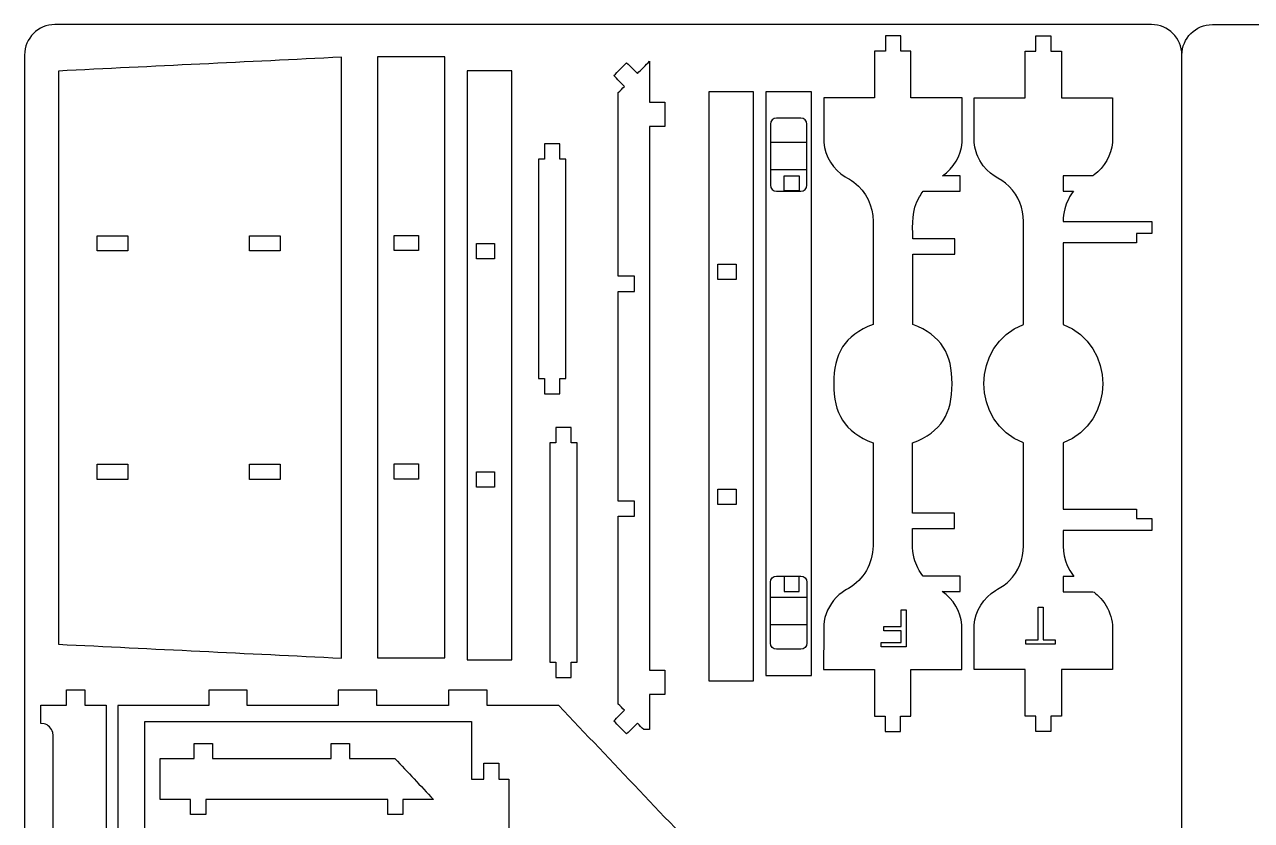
# Model space of a CAD drawing. Extents: x 363 to 933, y 152 to 732.
# Drawn here: x 362.7 to 564.1, y 601.4 to 732 of the extents above; entities that cross this region are included whole.
import ezdxf

# ---------------------------------------------------------------- set-up
doc = ezdxf.new("R2010")
doc.units = 0
doc.layers.get('0').update_dxf_attribs({"linetype": 'CONTINUOUS'})

msp = doc.modelspace()

# ---------------------------------------------------------------- linework, layer by layer
at = {"color": 5}
for p, q in [((547.73304, 732.00749), (367.73314, 732.00749)), ((557.73304, 732.00749), (737.73294, 732.00749)), ((362.73304, 727.00749), (362.73304, 447.00749)), ((552.73304, 447.00749), (552.73304, 727.00749)), ((552.73304, 447.00749), (552.73304, 727.00749))]:
    msp.add_line(p, q, dxfattribs=at)
at = {"color": 3}
for p, q in [((504.05934, 730.15549), (504.05764, 727.64369)), ((506.56734, 727.64369), (506.56894, 730.15409)), ((528.72364, 727.64369), (528.72404, 730.15339)), ((531.23374, 730.15339), (531.23344, 727.64369)), ((504.05764, 727.64369), (502.27714, 727.64369)), ((502.27714, 727.64369), (502.27714, 719.99949)), ((508.23014, 727.64369), (506.56734, 727.64369)), ((508.23014, 719.99949), (508.23014, 727.64369)), ((527.00244, 719.99539), (527.00244, 727.64369)), ((527.00244, 727.64369), (528.72364, 727.64369)), ((531.23344, 727.64369), (532.95544, 727.64369)), ((532.95544, 727.64369), (532.95544, 719.99909)), ((502.27714, 719.99949), (493.96274, 719.99849)), ((516.65064, 719.99959), (508.23014, 719.99949)), ((518.63284, 719.99029), (527.00244, 719.99539)), ((532.95544, 719.99909), (541.32224, 720.00359)), ((534.30494, 642.40479), (534.96644, 641.44119)), ((493.91644, 626.14259), (502.27714, 626.14459)), ((502.27714, 626.14459), (502.27714, 618.49089)), ((508.23014, 626.14559), (516.60494, 626.14569)), ((508.23014, 618.49089), (508.23014, 626.14559)), ((527.00244, 626.14419), (518.63434, 626.14419)), ((527.00244, 618.49089), (527.00244, 626.14419)), ((541.32354, 626.14419), (532.95544, 626.14419)), ((532.95544, 626.14419), (532.95544, 618.49089)), ((369.648502, 620.318255), (369.648502, 622.818155)), ((369.648502, 622.818155), (372.648402, 622.818155)), ((372.648402, 622.818155), (372.648402, 620.318255)), ((365.420702, 617.328755), (365.420702, 620.318255)), ((365.420702, 620.318255), (369.648502, 620.318255)), ((372.648402, 620.318255), (376.148302, 620.318255)), ((376.148302, 620.318255), (376.148302, 573.988855)), ((502.27714, 618.49089), (504.00054, 618.49089)), ((504.00054, 618.49089), (503.99864, 615.99109)), ((506.50854, 615.99049), (506.51024, 618.49089)), ((506.51024, 618.49089), (508.23014, 618.49089)), ((528.72404, 618.49089), (527.00244, 618.49089)), ((528.72404, 615.98839), (528.72404, 618.49089)), ((532.95544, 618.49089), (531.23374, 618.49089)), ((531.23374, 618.49089), (531.23374, 615.98899)), ((365.938302, 617.260655), (365.420702, 617.328755)), ((366.186002, 617.176555), (365.938302, 617.260655)), ((366.420702, 617.060855), (366.186002, 617.176555)), ((366.638202, 616.915455), (366.420702, 617.060855)), ((366.834902, 616.742955), (366.638202, 616.915455)), ((367.007302, 616.546355), (366.834902, 616.742955)), ((367.152702, 616.328755), (367.007302, 616.546355)), ((367.268402, 616.094155), (367.152702, 616.328755)), ((367.352502, 615.846455), (367.268402, 616.094155)), ((367.420602, 615.328855), (367.352502, 615.846455)), ((367.420602, 589.329755), (367.420602, 615.328855)), ((438.11714, 610.09159), (438.11714, 610.78209)), ((440.61704, 610.78199), (440.61704, 610.09149)), ((438.10734, 610.09159), (438.11714, 610.09159)), ((440.61704, 610.09149), (440.61714, 610.09149)), ((440.61714, 610.09149), (440.61704, 609.09889)), ((440.61704, 609.09889), (440.61704, 609.06889)), ((440.61704, 609.06889), (440.61704, 609.03879)), ((440.61704, 609.03879), (440.61704, 609.03129)), ((440.61704, 609.03129), (440.61704, 609.00869)), ((440.61704, 609.00869), (440.61704, 608.97859)), ((440.61704, 608.97859), (440.61704, 608.94859)), ((440.61704, 608.94859), (440.61704, 608.91849)), ((440.61704, 608.91849), (440.61704, 608.88839)), ((440.61704, 608.88839), (440.61704, 608.85829)), ((440.61704, 608.85829), (440.61704, 608.82829)), ((440.61704, 608.82829), (440.61704, 608.79819)), ((440.61704, 608.79819), (440.61704, 608.76809)), ((440.61704, 608.76809), (440.61704, 608.73799)), ((440.61704, 608.73799), (440.61704, 608.70799)), ((440.61704, 608.70799), (440.61704, 608.67789)), ((440.61704, 608.67789), (440.61704, 608.64779)), ((440.61704, 608.64779), (440.61704, 608.61769)), ((440.61704, 608.61769), (440.61704, 608.59359)), ((440.61704, 608.59359), (440.61704, 608.58769)), ((440.61704, 608.58769), (440.61704, 608.55759)), ((440.61704, 608.55759), (440.61704, 608.52749)), ((440.61704, 608.52749), (440.61704, 608.49739)), ((440.61704, 608.49739), (440.61704, 608.46739)), ((440.61704, 608.46739), (440.61704, 608.43729)), ((440.61704, 608.43729), (440.61704, 608.40719)), ((440.61704, 608.40719), (440.61704, 608.37709)), ((440.61704, 608.37709), (440.61704, 608.34709)), ((440.61704, 608.34709), (440.61704, 608.31699)), ((440.61704, 608.31699), (440.61704, 608.28689)), ((440.61704, 608.28689), (440.61704, 608.25679)), ((440.61704, 608.25679), (440.61704, 608.22679)), ((440.61704, 608.22679), (440.61704, 608.19669)), ((440.61704, 608.19669), (440.61704, 608.16659))]:
    msp.add_line(p, q, dxfattribs=at)
at = {"color": 0}
for p, q in [((485.16664, 715.65899), (485.16664, 705.65899)), ((490.16664, 716.65899), (486.16664, 716.65899)), ((491.16664, 705.65899), (491.16664, 715.65899)), ((491.16664, 712.65329), (485.16664, 712.65329)), ((491.16664, 708.17289), (485.16664, 708.17289)), ((486.16664, 704.65899), (490.16664, 704.65899)), ((486.16664, 641.48679), (490.16664, 641.48679)), ((485.16664, 630.48679), (485.16664, 640.48679)), ((491.16664, 640.48679), (491.16664, 630.48679)), ((491.16664, 637.97289), (485.16664, 637.97289)), ((506.64324, 633.21359), (506.64324, 635.96529)), ((506.64324, 635.96529), (507.44754, 635.96529)), ((507.44754, 635.96529), (507.44754, 629.90309)), ((529.12224, 631.02909), (529.12224, 636.38009)), ((529.12224, 636.38009), (529.92654, 636.38009)), ((529.92654, 636.38009), (529.92654, 631.02909)), ((491.16664, 633.49249), (485.16664, 633.49249)), ((503.79844, 632.50239), (503.79844, 633.21359)), ((503.79844, 633.21359), (506.64324, 633.21359)), ((506.64324, 632.50239), (503.79844, 632.50239)), ((506.64324, 630.61429), (506.64324, 632.50239)), ((503.35814, 629.90309), (503.35814, 630.61429)), ((503.35814, 630.61429), (506.64324, 630.61429)), ((527.12404, 630.31789), (527.12404, 631.02909)), ((527.12404, 631.02909), (529.12224, 631.02909)), ((529.92654, 631.02909), (531.92474, 631.02909)), ((531.92474, 631.02909), (531.92474, 630.31789)), ((490.16664, 629.48679), (486.16664, 629.48679)), ((507.44754, 629.90309), (503.35814, 629.90309)), ((531.92474, 630.31789), (527.12404, 630.31789))]:
    msp.add_line(p, q, dxfattribs=at)
at = {"color": 5}
for points in [[(367.73314, 732.00749), (364.98304, 732.00749), (362.73304, 729.75749), (362.73304, 727.00749)], [(552.73304, 727.00749), (552.73304, 729.75749), (550.48304, 732.00749), (547.73304, 732.00749)], [(552.73304, 727.00749), (552.73304, 729.75749), (554.98304, 732.00749), (557.73304, 732.00749)]]:
    msp.add_open_spline(points, degree=3, dxfattribs=at)
at = {"color": 3}
for points in [[(506.56894, 730.15409), (505.73244, 730.15459), (504.89584, 730.15499), (504.05934, 730.15549)], [(528.72404, 730.15339), (529.56064, 730.15339), (530.39714, 730.15339), (531.23374, 730.15339)], [(414.77034, 726.64499), (399.27934, 725.89079), (383.78824, 725.13669), (368.29724, 724.38249)], [(414.77034, 628.03579), (414.77034, 660.90549), (414.77034, 693.77529), (414.77034, 726.64499)], [(420.66034, 726.70779), (420.66034, 693.83809), (420.66034, 660.96829), (420.66034, 628.09859)], [(431.72484, 726.70779), (428.03664, 726.70779), (424.34854, 726.70779), (420.66034, 726.70779)], [(431.72484, 628.09859), (431.72484, 660.96829), (431.72484, 693.83809), (431.72484, 726.70779)], [(459.45654, 723.62279), (460.16324, 724.33019), (460.87004, 725.03759), (461.57674, 725.74499)], [(461.57674, 725.74499), (462.16624, 725.15599), (462.75574, 724.56709), (463.34524, 723.97809)], [(463.34524, 723.97809), (464.01484, 724.64829), (464.68434, 725.31839), (465.35394, 725.98859)], [(465.35394, 725.98859), (465.35344, 723.74409), (465.35294, 721.49949), (465.35244, 719.25499)], [(368.29724, 724.38249), (368.29724, 693.02489), (368.29724, 661.66739), (368.29724, 630.30979)], [(442.74954, 724.39879), (440.30134, 724.39879), (437.85324, 724.39869), (435.40504, 724.39869)], [(435.40504, 724.39869), (435.40504, 692.18639), (435.40504, 659.97399), (435.40504, 627.76169)], [(442.74974, 627.76169), (442.74964, 659.97409), (442.74964, 692.18639), (442.74954, 724.39879)], [(461.22504, 721.85589), (460.63554, 722.44489), (460.04604, 723.03379), (459.45654, 723.62279)], [(460.20504, 720.83499), (460.54504, 721.17529), (460.88504, 721.51559), (461.22504, 721.85589)], [(460.20504, 690.71049), (460.20504, 700.75199), (460.20504, 710.79349), (460.20504, 720.83499)], [(465.35244, 719.25499), (466.19104, 719.25499), (467.02954, 719.25499), (467.86814, 719.25499)], [(467.86814, 719.25499), (467.86814, 717.92169), (467.86814, 716.58839), (467.86814, 715.25509)], [(475.07204, 720.94979), (475.07214, 688.73759), (475.07234, 656.52549), (475.07244, 624.31329)], [(482.41684, 720.94979), (479.96854, 720.94979), (477.52034, 720.94979), (475.07204, 720.94979)], [(482.41674, 624.31339), (482.41674, 656.52549), (482.41684, 688.73769), (482.41684, 720.94979)], [(491.91644, 720.94979), (489.41654, 720.94979), (486.91674, 720.94979), (484.41684, 720.94979)], [(484.41684, 720.94979), (484.41684, 689.03189), (484.41684, 657.11409), (484.41684, 625.19619)], [(491.91644, 625.19619), (491.91644, 657.11409), (491.91644, 689.03189), (491.91644, 720.94979)], [(493.96274, 719.99849), (493.96294, 717.55129), (493.96304, 715.10419), (493.96324, 712.65699)], [(516.65204, 717.48929), (516.65154, 718.32609), (516.65114, 719.16279), (516.65064, 719.99959)], [(518.63714, 712.64949), (518.63574, 715.09639), (518.63424, 717.54339), (518.63284, 719.99029)], [(541.32224, 720.00359), (541.32174, 717.55309), (541.32124, 715.10259), (541.32074, 712.65209)], [(516.64674, 712.64769), (516.64854, 714.26159), (516.65024, 715.87539), (516.65204, 717.48929)], [(465.35244, 715.25509), (465.35224, 685.52999), (465.35204, 655.80489), (465.35184, 626.07979)], [(467.86814, 715.25509), (467.02954, 715.25509), (466.19104, 715.25509), (465.35244, 715.25509)], [(450.61524, 712.41989), (449.78194, 712.41989), (448.94864, 712.41989), (448.11534, 712.41989)], [(448.11534, 712.41989), (448.11534, 711.58659), (448.11534, 710.75329), (448.11534, 709.91999)], [(450.61524, 709.91999), (450.61524, 710.75329), (450.61524, 711.58659), (450.61524, 712.41989)], [(493.96324, 712.65699), (494.10754, 710.42569), (495.53134, 708.16309), (497.46234, 707.01249)], [(513.42154, 707.19389), (515.21824, 708.39459), (516.50624, 710.50949), (516.64674, 712.64769)], [(519.55564, 709.67989), (519.08494, 710.51569), (518.69934, 711.69649), (518.63714, 712.64949)], [(541.32074, 712.65209), (541.18834, 710.61699), (539.99334, 708.56859), (538.33914, 707.35759)], [(448.11534, 709.91999), (447.78204, 709.91999), (447.44874, 709.91999), (447.11544, 709.91999)], [(447.11544, 709.91999), (447.11544, 697.92059), (447.11544, 685.92109), (447.11544, 673.92169)], [(451.61524, 709.91999), (451.28194, 709.91999), (450.94854, 709.91999), (450.61524, 709.91999)], [(451.61524, 673.92169), (451.61524, 685.92109), (451.61524, 697.92059), (451.61524, 709.91999)], [(524.36584, 705.42989), (522.75134, 707.04569), (521.02934, 707.06299), (519.55564, 709.67989)], [(497.46234, 707.01249), (497.93844, 706.72879), (498.34214, 706.55649), (498.89164, 706.13399)], [(516.33814, 707.19239), (515.36594, 707.19289), (514.39374, 707.19339), (513.42154, 707.19389)], [(516.33694, 704.68269), (516.33724, 705.51929), (516.33784, 706.35579), (516.33814, 707.19239)], [(538.09864, 707.19669), (536.47224, 707.19669), (534.84594, 707.19669), (533.21954, 707.19669)], [(533.21954, 707.19669), (533.21954, 706.36009), (533.21954, 705.52349), (533.21954, 704.68689)], [(538.33914, 707.35759), (538.25894, 707.30399), (538.17884, 707.25029), (538.09864, 707.19669)], [(498.89164, 706.13399), (500.94974, 704.55189), (501.97524, 702.26059), (502.05754, 699.70329)], [(526.73844, 699.69989), (526.66704, 701.88219), (525.92624, 703.86829), (524.36584, 705.42989)], [(508.53704, 696.83959), (508.53844, 699.39419), (508.30924, 701.46469), (509.62624, 703.74219)], [(509.62624, 703.74219), (509.84114, 704.05679), (510.05614, 704.37129), (510.27104, 704.68589)], [(510.27104, 704.68589), (512.29304, 704.68479), (514.31494, 704.68379), (516.33694, 704.68269)], [(533.21954, 704.68689), (533.79614, 704.68689), (534.37264, 704.68689), (534.94924, 704.68689)], [(534.94924, 704.68689), (534.37824, 704.03869), (533.72554, 702.64749), (533.49554, 701.78949)], [(533.49554, 701.78949), (533.29804, 701.05269), (533.26774, 700.42859), (533.21954, 699.69319)], [(502.05754, 699.70329), (502.05454, 694.06959), (502.05154, 688.43599), (502.04854, 682.80229)], [(526.73844, 682.79889), (526.73844, 688.43259), (526.73844, 694.06619), (526.73844, 699.69989)], [(533.21954, 699.69319), (538.07634, 699.69319), (542.93304, 699.69319), (547.78984, 699.69319)], [(547.78984, 699.69319), (547.78984, 699.02659), (547.78984, 698.35989), (547.78984, 697.69329)], [(547.78984, 697.69329), (546.95654, 697.69329), (546.12324, 697.69329), (545.28994, 697.69329)], [(545.28994, 697.69329), (545.28994, 697.19329), (545.28994, 696.69329), (545.28994, 696.19329)], [(515.42884, 696.83589), (513.13164, 696.83709), (510.83424, 696.83839), (508.53704, 696.83959)], [(515.42744, 694.32619), (515.42794, 695.16279), (515.42834, 695.99929), (515.42884, 696.83589)], [(545.28994, 696.19329), (541.26644, 696.19329), (537.24304, 696.19329), (533.21954, 696.19329)], [(533.21954, 696.19329), (533.21954, 691.72409), (533.21954, 687.25479), (533.21954, 682.78559)], [(508.52964, 682.78559), (508.53174, 686.63369), (508.53374, 690.48179), (508.53584, 694.32989)], [(508.53584, 694.32989), (510.83304, 694.32869), (513.13024, 694.32739), (515.42744, 694.32619)], [(462.85344, 690.71049), (461.97064, 690.71049), (461.08784, 690.71049), (460.20504, 690.71049)], [(462.85344, 688.21059), (462.85344, 689.04389), (462.85344, 689.87719), (462.85344, 690.71049)], [(460.20514, 653.80609), (460.20514, 665.27429), (460.20504, 676.74239), (460.20504, 688.21059)], [(460.20504, 688.21059), (461.08784, 688.21059), (461.97064, 688.21059), (462.85344, 688.21059)], [(502.04854, 682.80229), (497.29264, 680.98539), (495.56494, 677.96299), (495.56244, 673.08419)], [(526.73844, 663.35579), (518.05044, 666.68149), (518.05074, 679.47329), (526.73844, 682.79889)], [(515.00554, 673.06069), (515.00804, 677.94049), (513.28434, 680.96279), (508.52964, 682.78559)], [(533.21954, 682.78559), (541.90714, 679.46009), (541.90734, 666.66819), (533.21954, 663.34259)], [(447.11544, 673.92169), (447.44874, 673.92169), (447.78204, 673.92169), (448.11534, 673.92169)], [(448.11534, 673.92169), (448.11534, 673.08839), (448.11534, 672.25509), (448.11534, 671.42179)], [(450.61524, 671.42179), (450.61524, 672.25509), (450.61524, 673.08839), (450.61524, 673.92169)], [(450.61524, 673.92169), (450.94854, 673.92169), (451.28194, 673.92169), (451.61524, 673.92169)], [(495.56244, 673.08419), (495.55994, 668.20459), (497.28414, 665.18199), (502.03814, 663.35939)], [(508.51934, 663.34279), (513.27584, 665.15999), (515.00304, 668.18139), (515.00554, 673.06069)], [(448.11534, 671.42179), (448.94864, 671.42179), (449.78194, 671.42179), (450.61524, 671.42179)], [(452.46544, 665.85329), (451.63214, 665.85329), (450.79884, 665.85329), (449.96554, 665.85329)], [(449.96554, 665.85329), (449.96554, 665.01999), (449.96554, 664.18669), (449.96554, 663.35339)], [(452.46544, 663.35339), (452.46544, 664.18669), (452.46544, 665.01999), (452.46544, 665.85329)], [(449.96554, 663.35339), (449.63224, 663.35339), (449.29894, 663.35339), (448.96564, 663.35339)], [(448.96564, 663.35339), (448.96564, 651.35399), (448.96564, 639.35449), (448.96564, 627.35509)], [(453.46544, 663.35339), (453.13214, 663.35339), (452.79874, 663.35339), (452.46544, 663.35339)], [(453.46544, 627.35509), (453.46544, 639.35449), (453.46544, 651.35399), (453.46544, 663.35339)], [(502.03814, 663.35939), (502.03524, 657.72569), (502.03234, 652.09199), (502.02934, 646.45829)], [(508.51324, 651.79849), (508.51524, 655.64659), (508.51734, 659.49469), (508.51934, 663.34279)], [(526.73844, 646.45469), (526.73844, 652.08839), (526.73844, 657.72209), (526.73844, 663.35579)], [(533.21954, 663.34259), (533.21954, 659.71319), (533.21954, 656.08379), (533.21954, 652.45439)], [(462.85344, 653.80609), (461.97064, 653.80609), (461.08794, 653.80609), (460.20514, 653.80609)], [(462.85344, 651.30619), (462.85344, 652.13949), (462.85344, 652.97279), (462.85344, 653.80609)], [(460.20514, 620.49699), (460.20514, 630.76669), (460.20514, 641.03649), (460.20514, 651.30619)], [(460.20514, 651.30619), (461.08794, 651.30619), (461.97064, 651.30619), (462.85344, 651.30619)], [(515.40494, 651.79479), (513.10774, 651.79599), (510.81044, 651.79729), (508.51324, 651.79849)], [(515.40354, 649.28509), (515.40404, 650.12169), (515.40444, 650.95819), (515.40494, 651.79479)], [(533.21954, 652.45439), (537.24304, 652.45439), (541.26644, 652.45439), (545.28994, 652.45439)], [(545.28994, 652.45439), (545.28994, 651.95439), (545.28994, 651.45449), (545.28994, 650.95449)], [(545.28994, 650.95449), (546.12324, 650.95449), (546.95654, 650.95449), (547.78984, 650.95449)], [(547.78984, 650.95449), (547.78984, 650.28779), (547.78984, 649.62119), (547.78984, 648.95449)], [(508.78534, 644.35839), (508.39774, 645.80769), (508.51114, 647.80979), (508.51194, 649.28869)], [(508.51194, 649.28869), (510.80914, 649.28749), (513.10634, 649.28629), (515.40354, 649.28509)], [(533.21954, 648.95449), (533.21954, 646.51949), (533.03454, 644.60439), (534.30494, 642.40479)], [(547.78984, 648.95449), (542.93304, 648.95449), (538.07634, 648.95449), (533.21954, 648.95449)], [(502.02934, 646.45829), (501.92894, 643.44149), (500.56264, 641.01939), (497.97464, 639.44669)], [(524.36534, 640.72769), (525.92594, 642.28739), (526.66704, 644.27369), (526.73844, 646.45469)], [(510.23744, 641.46019), (509.66574, 642.11129), (509.01534, 643.49839), (508.78534, 644.35839)], [(516.30344, 641.45699), (514.28144, 641.45809), (512.25944, 641.45909), (510.23744, 641.46019)], [(516.30214, 638.94719), (516.30254, 639.78379), (516.30304, 640.62039), (516.30344, 641.45699)], [(522.13924, 639.13829), (522.99684, 639.66049), (523.57194, 639.93479), (524.36534, 640.72769)], [(534.96644, 641.44119), (534.38414, 641.44119), (533.80184, 641.44119), (533.21954, 641.44119)], [(533.21954, 641.44119), (533.21954, 640.60459), (533.21954, 639.76809), (533.21954, 638.93149)], [(497.97464, 639.44669), (497.13234, 638.93489), (496.73054, 638.76889), (495.96204, 637.97469)], [(516.60474, 633.49159), (516.46634, 635.63019), (515.18104, 637.74599), (513.38544, 638.94879)], [(513.38544, 638.94879), (514.35764, 638.94829), (515.32994, 638.94769), (516.30214, 638.94719)], [(518.63714, 633.49559), (518.78394, 635.74929), (520.19634, 637.95519), (522.13924, 639.13829)], [(533.21954, 638.93149), (534.84594, 638.93149), (536.47224, 638.93149), (538.09864, 638.93149)], [(538.09864, 638.93149), (538.54384, 638.81039), (539.72444, 637.50759), (540.07204, 636.99729)], [(495.96204, 637.97469), (494.84304, 636.81809), (494.02614, 635.10449), (493.92124, 633.50369)], [(540.07204, 636.99729), (540.73404, 636.02549), (541.24454, 634.66499), (541.32074, 633.49559)], [(493.92124, 633.50369), (493.91964, 631.04999), (493.91804, 628.59629), (493.91644, 626.14259)], [(516.60494, 626.14569), (516.60474, 628.59429), (516.60474, 631.04299), (516.60474, 633.49159)], [(518.63434, 626.14419), (518.63524, 628.59469), (518.63624, 631.04509), (518.63714, 633.49559)], [(541.32074, 633.49559), (541.32164, 631.04509), (541.32264, 628.59469), (541.32354, 626.14419)], [(368.29724, 630.30979), (383.78824, 629.55179), (399.27934, 628.79379), (414.77034, 628.03579)], [(420.66034, 628.09859), (424.34854, 628.09859), (428.03664, 628.09859), (431.72484, 628.09859)], [(435.40504, 627.76169), (437.85324, 627.76169), (440.30154, 627.76169), (442.74974, 627.76169)], [(448.96564, 627.35509), (449.29894, 627.35509), (449.63224, 627.35509), (449.96554, 627.35509)], [(449.96554, 627.35509), (449.96554, 626.52179), (449.96554, 625.68849), (449.96554, 624.85519)], [(452.46544, 624.85519), (452.46544, 625.68849), (452.46544, 626.52179), (452.46544, 627.35509)], [(452.46544, 627.35509), (452.79874, 627.35509), (453.13214, 627.35509), (453.46544, 627.35509)], [(449.96554, 624.85519), (450.79884, 624.85519), (451.63214, 624.85519), (452.46544, 624.85519)], [(465.35184, 626.07979), (466.18314, 626.07989), (467.01454, 626.07999), (467.84584, 626.08009)], [(467.84584, 626.08009), (467.84604, 624.74679), (467.84634, 623.41359), (467.84654, 622.08029)], [(484.41684, 625.19619), (486.91674, 625.19619), (489.41654, 625.19619), (491.91644, 625.19619)], [(399.29724, 622.77319), (397.18824, 622.77319), (395.07924, 622.77309), (392.97024, 622.77309)], [(392.97024, 622.77309), (392.97024, 621.93659), (392.97044, 621.09999), (392.97024, 620.26349)], [(399.29714, 620.26349), (399.29714, 621.09999), (399.29724, 621.93659), (399.29724, 622.77319)], [(414.22994, 622.77309), (414.22994, 621.93659), (414.22984, 621.09999), (414.22984, 620.26339)], [(420.55694, 622.77319), (418.44784, 622.77319), (416.33894, 622.77319), (414.22994, 622.77309)], [(420.55694, 620.26349), (420.55694, 621.09999), (420.55694, 621.93669), (420.55694, 622.77319)], [(438.65314, 622.77319), (436.54414, 622.77309), (434.43504, 622.77319), (432.32604, 622.77319)], [(432.32604, 622.77319), (432.32604, 621.93669), (432.32614, 621.09999), (432.32604, 620.26349)], [(438.65314, 620.26349), (438.65314, 621.10009), (438.65314, 621.93659), (438.65314, 622.77319)], [(475.07244, 624.31329), (477.52054, 624.31329), (479.96864, 624.31339), (482.41674, 624.31339)], [(461.22504, 619.47609), (460.88504, 619.81639), (460.54514, 620.15669), (460.20514, 620.49699)], [(467.84654, 622.08029), (467.01524, 622.08019), (466.18384, 622.08009), (465.35254, 622.07999)], [(465.35254, 622.07999), (465.35284, 620.15089), (465.35314, 618.22179), (465.35344, 616.29269)], [(392.97024, 620.26349), (387.99274, 620.26349), (383.01514, 620.26339), (378.03764, 620.26339)], [(378.03764, 620.26339), (378.03764, 593.40149), (378.03764, 566.53959), (378.03774, 539.67769)], [(414.22984, 620.26339), (409.25224, 620.26339), (404.27484, 620.26339), (399.29714, 620.26349)], [(432.32604, 620.26349), (428.40304, 620.26339), (424.48004, 620.26349), (420.55694, 620.26349)], [(450.42234, 620.26349), (446.49924, 620.26349), (442.57624, 620.26349), (438.65314, 620.26349)], [(476.91954, 592.37229), (468.08714, 601.66939), (459.25464, 610.96639), (450.42234, 620.26349)], [(459.45834, 617.71099), (460.04724, 618.29939), (460.63614, 618.88769), (461.22504, 619.47609)], [(382.49254, 539.67769), (382.49244, 565.66539), (382.49254, 591.65309), (382.49254, 617.64069)], [(382.49254, 617.64069), (400.37254, 617.64069), (418.25264, 617.64069), (436.13274, 617.64079)], [(436.13274, 617.64079), (436.13274, 614.48269), (436.13274, 611.32459), (436.13274, 608.16659)], [(461.57854, 615.58879), (460.87184, 616.29619), (460.16504, 617.00359), (459.45834, 617.71099)], [(463.34534, 617.35379), (462.75644, 616.76549), (462.16744, 616.17709), (461.57854, 615.58879)], [(464.40544, 616.29269), (464.05204, 616.64639), (463.69874, 617.00009), (463.34534, 617.35379)], [(465.35344, 616.29269), (465.03744, 616.29269), (464.72144, 616.29269), (464.40544, 616.29269)], [(503.99864, 615.99109), (504.83534, 615.99089), (505.67194, 615.99069), (506.50854, 615.99049)], [(531.23374, 615.98899), (530.39714, 615.98879), (529.56064, 615.98859), (528.72404, 615.98839)], [(390.59654, 611.54739), (390.59654, 612.38069), (390.59654, 613.21389), (390.59654, 614.04719)], [(390.59654, 614.04719), (391.59644, 614.04719), (392.59644, 614.04719), (393.59634, 614.04719)], [(393.59634, 614.04719), (393.59634, 613.21389), (393.59634, 612.38069), (393.59634, 611.54739)], [(413.05834, 611.54739), (413.05834, 612.38069), (413.05834, 613.21389), (413.05834, 614.04719)], [(413.05834, 614.04719), (414.05824, 614.04719), (415.05824, 614.04719), (416.05814, 614.04719)], [(416.05814, 614.04719), (416.05814, 613.21389), (416.05814, 612.38069), (416.05814, 611.54739)], [(385.00144, 604.85179), (385.00144, 607.08369), (385.00144, 609.31549), (385.00144, 611.54739)], [(385.00144, 611.54739), (386.86644, 611.54739), (388.73154, 611.54739), (390.59654, 611.54739)], [(393.59634, 611.54739), (400.08364, 611.54739), (406.57104, 611.54739), (413.05834, 611.54739)], [(416.05814, 611.54739), (418.55444, 611.54739), (421.05084, 611.54739), (423.54714, 611.54739)], [(423.54714, 611.54739), (425.64824, 609.31549), (427.74934, 607.08369), (429.85044, 604.85179)], [(438.11714, 610.78209), (438.95044, 610.78209), (439.78364, 610.78209), (440.61704, 610.78199)], [(438.10734, 608.16659), (438.10734, 608.80819), (438.10734, 609.44989), (438.10734, 610.09159)], [(436.13274, 608.16659), (436.79094, 608.16649), (437.44914, 608.16659), (438.10734, 608.16659)], [(440.61704, 608.16659), (441.15404, 608.16659), (441.69124, 608.16649), (442.22824, 608.16649)], [(442.22824, 608.16649), (442.22814, 600.50729), (442.22824, 592.84809), (442.22824, 585.18879)], [(390.00124, 604.85179), (388.33464, 604.85179), (386.66804, 604.85179), (385.00144, 604.85179)], [(390.00124, 602.35189), (390.00124, 603.18519), (390.00124, 604.01849), (390.00124, 604.85179)], [(422.35054, 604.85179), (412.40074, 604.85179), (402.45094, 604.85179), (392.50114, 604.85179)], [(392.50114, 604.85179), (392.50114, 604.01849), (392.50114, 603.18519), (392.50114, 602.35189)], [(422.35054, 602.35189), (422.35054, 603.18519), (422.35054, 604.01849), (422.35054, 604.85179)], [(429.85044, 604.85179), (428.18374, 604.85179), (426.51714, 604.85179), (424.85044, 604.85179)], [(424.85044, 604.85179), (424.85044, 604.01849), (424.85044, 603.18519), (424.85044, 602.35189)], [(392.50114, 602.35189), (391.66784, 602.35189), (390.83454, 602.35189), (390.00124, 602.35189)], [(424.85044, 602.35189), (424.01714, 602.35189), (423.18384, 602.35189), (422.35054, 602.35189)]]:
    msp.add_open_spline(points, degree=3, dxfattribs=at)
at = {"color": 0}
for points in [[(486.16664, 716.65899), (485.61664, 716.65899), (485.16664, 716.20899), (485.16664, 715.65899)], [(491.16664, 715.65899), (491.16664, 716.20899), (490.71664, 716.65899), (490.16664, 716.65899)], [(485.16664, 705.65899), (485.16664, 705.10899), (485.61664, 704.65899), (486.16664, 704.65899)], [(490.16664, 704.65899), (490.71664, 704.65899), (491.16664, 705.10899), (491.16664, 705.65899)], [(485.16664, 640.48679), (485.16664, 641.03679), (485.61664, 641.48679), (486.16664, 641.48679)], [(490.16664, 641.48679), (490.71664, 641.48679), (491.16664, 641.03679), (491.16664, 640.48679)], [(486.16664, 629.48679), (485.61664, 629.48679), (485.16664, 629.93679), (485.16664, 630.48679)], [(491.16664, 630.48679), (491.16664, 629.93679), (490.71664, 629.48679), (490.16664, 629.48679)]]:
    msp.add_open_spline(points, degree=3, dxfattribs=at)
at = {"color": 7}
for points in [[(487.41304, 707.20039), (488.24634, 707.20039), (489.07964, 707.20039), (489.91294, 707.20039)], [(487.41304, 704.70059), (487.41304, 705.53389), (487.41304, 706.36709), (487.41304, 707.20039)], [(489.91294, 707.20039), (489.91294, 706.36709), (489.91294, 705.53389), (489.91294, 704.70059)], [(489.91294, 704.70059), (489.07964, 704.70059), (488.24634, 704.70059), (487.41304, 704.70059)], [(374.68214, 694.84659), (374.68224, 695.67979), (374.68234, 696.51309), (374.68244, 697.34629)], [(374.68244, 697.34629), (376.34894, 697.34639), (378.01554, 697.34639), (379.68204, 697.34649)], [(379.68204, 697.34649), (379.68204, 696.51319), (379.68204, 695.67989), (379.68204, 694.84659)], [(399.68144, 694.84659), (399.68154, 695.67979), (399.68154, 696.51309), (399.68164, 697.34629)], [(399.68164, 697.34629), (401.34814, 697.34639), (403.01474, 697.34639), (404.68124, 697.34649)], [(404.68124, 697.34649), (404.68124, 696.51319), (404.68124, 695.67989), (404.68124, 694.84659)], [(423.41634, 697.40779), (424.74964, 697.40779), (426.08284, 697.40789), (427.41614, 697.40789)], [(423.41634, 694.90829), (423.41634, 695.74149), (423.41634, 696.57459), (423.41634, 697.40779)], [(427.41614, 697.40789), (427.41614, 696.57469), (427.41614, 695.74149), (427.41614, 694.90829)], [(427.41614, 694.90829), (426.08284, 694.90829), (424.74964, 694.90829), (423.41634, 694.90829)], [(436.90384, 696.08519), (437.90374, 696.08519), (438.90374, 696.08519), (439.90364, 696.08519)], [(436.90384, 693.58529), (436.90384, 694.41859), (436.90384, 695.25189), (436.90384, 696.08519)], [(439.90364, 696.08519), (439.90364, 695.25189), (439.90364, 694.41859), (439.90364, 693.58529)], [(379.68204, 694.84659), (378.01544, 694.84659), (376.34874, 694.84659), (374.68214, 694.84659)], [(404.68124, 694.84659), (403.01464, 694.84659), (401.34804, 694.84659), (399.68144, 694.84659)], [(439.90364, 693.58529), (438.90374, 693.58529), (437.90374, 693.58529), (436.90384, 693.58529)], [(476.57094, 692.67299), (477.57094, 692.67299), (478.57084, 692.67299), (479.57084, 692.67299)], [(476.57094, 690.17309), (476.57094, 691.00639), (476.57094, 691.83969), (476.57094, 692.67299)], [(479.57084, 692.67299), (479.57084, 691.83969), (479.57084, 691.00639), (479.57084, 690.17309)], [(479.57084, 690.17309), (478.57084, 690.17309), (477.57094, 690.17309), (476.57094, 690.17309)], [(374.68214, 657.34769), (374.68224, 658.18099), (374.68234, 659.01419), (374.68244, 659.84749)], [(374.68244, 659.84749), (376.34894, 659.84749), (378.01554, 659.84759), (379.68204, 659.84759)], [(379.68204, 659.84759), (379.68204, 659.01429), (379.68204, 658.18099), (379.68204, 657.34769)], [(399.68144, 657.34769), (399.68154, 658.18099), (399.68154, 659.01419), (399.68164, 659.84749)], [(399.68164, 659.84749), (401.34814, 659.84749), (403.01474, 659.84759), (404.68124, 659.84759)], [(404.68124, 659.84759), (404.68124, 659.01429), (404.68124, 658.18099), (404.68124, 657.34769)], [(423.41634, 659.90969), (424.74964, 659.90969), (426.08284, 659.90979), (427.41614, 659.90979)], [(423.41634, 657.40989), (423.41634, 658.24319), (423.41634, 659.07639), (423.41634, 659.90969)], [(427.41614, 659.90979), (427.41614, 659.07649), (427.41614, 658.24319), (427.41614, 657.40989)], [(379.68204, 657.34769), (378.01544, 657.34769), (376.34874, 657.34769), (374.68214, 657.34769)], [(404.68124, 657.34769), (403.01464, 657.34769), (401.34804, 657.34769), (399.68144, 657.34769)], [(427.41614, 657.40989), (426.08284, 657.40989), (424.74964, 657.40989), (423.41634, 657.40989)], [(436.90384, 656.08679), (436.90384, 656.92009), (436.90384, 657.75339), (436.90384, 658.58669)], [(436.90384, 658.58669), (437.90384, 658.58669), (438.90374, 658.58669), (439.90374, 658.58669)], [(439.90374, 658.58669), (439.90374, 657.75339), (439.90374, 656.92009), (439.90374, 656.08679)], [(439.90374, 656.08679), (438.90374, 656.08679), (437.90384, 656.08679), (436.90384, 656.08679)], [(476.57104, 653.26889), (476.57104, 654.10219), (476.57104, 654.93549), (476.57104, 655.76879)], [(476.57104, 655.76879), (477.57094, 655.76879), (478.57094, 655.76879), (479.57084, 655.76879)], [(479.57084, 655.76879), (479.57084, 654.93549), (479.57084, 654.10219), (479.57084, 653.26889)], [(479.57084, 653.26889), (478.57094, 653.26889), (477.57094, 653.26889), (476.57104, 653.26889)], [(487.41304, 641.44549), (487.41304, 640.61219), (487.41304, 639.77889), (487.41304, 638.94559)], [(489.91294, 641.44549), (489.07964, 641.44549), (488.24634, 641.44549), (487.41304, 641.44549)], [(489.91294, 638.94559), (489.91294, 639.77889), (489.91294, 640.61219), (489.91294, 641.44549)], [(487.41304, 638.94559), (488.24634, 638.94559), (489.07964, 638.94559), (489.91294, 638.94559)]]:
    msp.add_open_spline(points, degree=3, dxfattribs=at)

doc.saveas('drawing.dxf')
